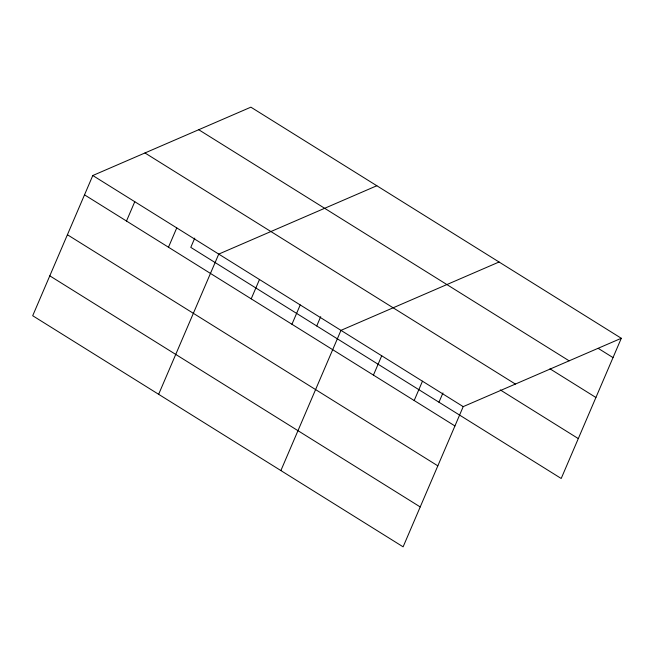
<?xml version="1.0" encoding="UTF-8"?>
<svg xmlns="http://www.w3.org/2000/svg" width="654" height="654" viewBox="0 0 654 654"><rect width="100%" height="100%" fill="white"/><g stroke="black" fill="none" stroke-linecap="round" stroke-linejoin="round"><path stroke-width="0.98" d="M92.794 175.517L32.7 315.727L403.117 546.834L463.212 406.625L621.3 338.273L250.883 107.166L92.794 175.517L463.212 406.625M126.492 221.036L134.773 201.71M168.47 247.228L176.76 227.903M194.761 238.105L190.788 247.376L561.206 478.483L621.3 338.273M158.644 394.305L218.738 254.095L376.827 185.744M251.201 298.845L259.483 279.511M291.946 324.261L300.227 304.936M316.732 325.954L320.705 316.675M280.877 470.569L340.971 330.36L499.059 262.009M373.434 375.11L381.723 355.776M414.178 400.526L422.468 381.2M438.965 402.218L442.946 392.94M598.279 348.402L613.019 357.599M198.718 129.721L569.127 360.828M549.973 368.823L595.917 397.493M144.967 152.962L515.385 384.07M500.277 389.915L578.299 438.589M84.513 194.843L454.931 425.95M67.411 234.737L437.828 465.844M49.794 275.841L420.211 506.94"/></g></svg>
